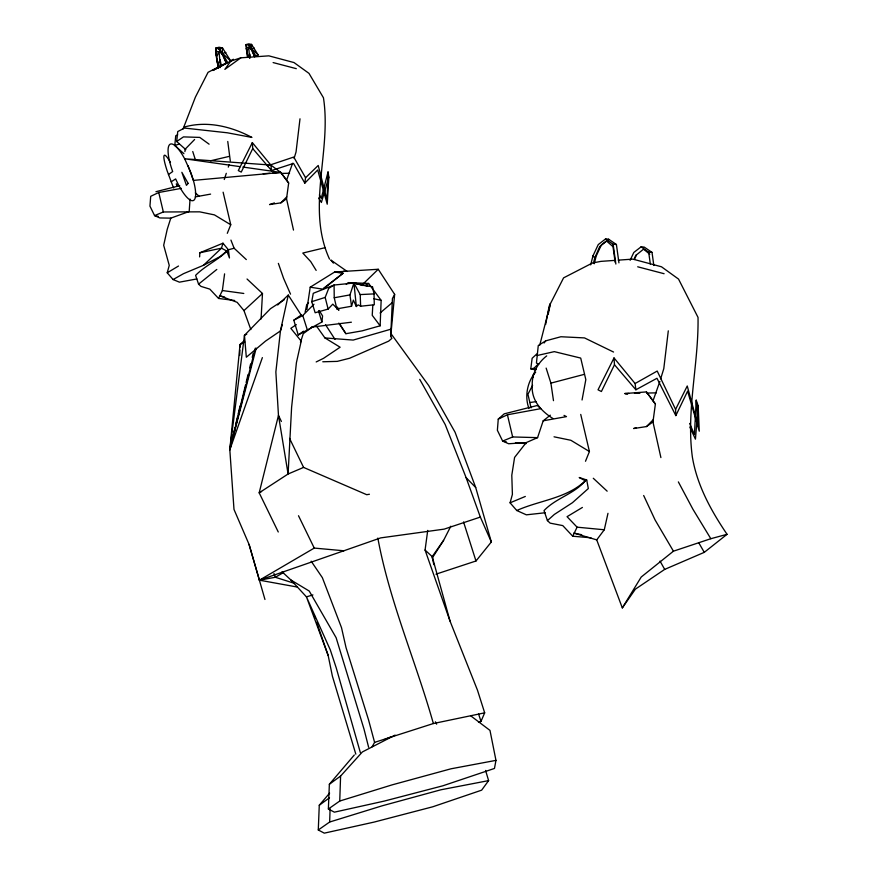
<?xml version="1.0" encoding="UTF-8"?>
<svg xmlns="http://www.w3.org/2000/svg" width="877" height="877" viewBox="0 0 877 877"><rect width="100%" height="100%" fill="white"/><g stroke="black" fill="none" stroke-linecap="round" stroke-linejoin="round"><path stroke-width="1.32" d="M239.728 355.503L239.87 350.033M239.947 347.303L240.024 344.573L243.959 340.945M220.039 62.475L219.097 52.149L216.63 56.391L218.483 67.814M249.506 58.068L248.816 47.797L246.843 51.184L247.763 57.378L249.638 54.012L250.438 57.805M319.381 194.902L321.267 198.334L328.031 171.969L327.121 200.055L318.219 165.468L305.569 177.735L304.801 183.14L293.532 163.407L271.541 170.544L252.74 148.586L252.335 142.611L270.84 165.062L280.793 172.44L288.665 183.041L286.527 198.783L293.499 230.081M485.584 770.444L488.61 780.618L481.648 790.166L432.734 806.796L374.194 822.067L324.304 833.15L318.285 829.982L329.653 822.023L330.103 808.879M470.949 716.005L489.98 730.398L495.965 760.37L494.464 768.449L442.819 785.814L384.269 801.085L334.389 812.168L328.371 809L339.739 801.041L340.594 776.068L362.387 751.94L395.121 735.101M338.829 323.109L345.9 333.698L362.201 330.848L380.136 325.805L381.144 300.373L368.603 283.446L348.246 282.613L346.272 284.301M318.285 829.982L319.272 805.25L329.599 793.148M328.371 809L329.357 784.268L354.297 755.009M322.769 361.773L337.25 361.379L349.704 358.222L388.686 341.131L391.876 338.369L390.714 336.428L392.436 298.52L394.65 294.387L378.239 269.261L334.718 271.98L310.217 287.196L306.884 309.46M199.616 256.906L199.824 252.773L222.966 243.203L228.371 249.759L229.456 257.97L226.847 251.074L221.486 248.18L199.824 252.773M635.88 389.772L635.091 383.523L614.01 357.948L614.481 364.755L635.88 389.772L656.983 378.272L675.827 415.621L687.612 391.164L699.265 431.199L698.169 405.733L696.217 400.175L694.452 434.521L689.607 423.427M261.061 318.965L262.486 293.488L247.04 279.018M372.813 305.295L372.232 315.314L380.136 325.805M328.031 171.969L328.831 177.066L327.231 204.198L317.704 169.985L304.801 183.14M190.068 199.046L189.18 211.51L170.785 218.143L159.833 217.945L154.571 215.599L149.945 206.128L150.701 196.316L158.748 192.501L181.386 188.347M390.714 336.428L394.65 294.387M498.257 419.118L507.421 414.777L540.78 408.649L537.305 405.492L504.22 413.845L498.257 419.118L497.38 430.289L502.653 441.087L508.649 443.751L526.189 442.611L537.568 437.645L543.192 420.807L550.35 415.161M698.169 405.733L695.439 439.147L689.815 427.011M372.374 288.04L372.473 286.823L353.924 283.008L334.082 285.036L313.275 293.302L311.741 301.677L315.15 312.76L328.119 309.077L332.789 304.144L338.895 310.261L338.105 308.079M184.904 151.644L185.146 149.211L194.617 139.487M183.918 153.683L174.786 145.472L175.74 135.727L177.702 134.883M613.549 352.039L584.488 337.908L560.896 336.746L545.735 340.835L538.281 345.494L536.428 363.045L538.73 364.174M660.896 457.586L652.959 421.936L655.393 404.012L646.426 391.92L624.873 393.532L627.428 394.19M185.847 149.671L176.694 141.515L177.735 131.572L184.444 128.064L227.417 132.8L251.929 137.426C231.276 126.431 207.202 120.511 184.203 127.066M301.469 314.843L293.828 320.204L298.213 334.97L321.892 322.034L322.583 315.939L319.217 310.513M300 118.812L296.042 151.995L294.124 158.255M668.296 330.837L663.79 368.647L660.666 378.831M535.781 369.973L530.771 368.822L532.142 358.276L536.779 353.99M234.707 300.504L218.57 298.454L222.374 290.528L224.589 273.854M478.48 722.363L480.991 721.409L484.674 712.837L477.483 690.188L450.033 621.102L425.071 550.065L427.724 530.41M372.473 286.823L374.04 293.894L374.282 304.768L360.633 306.226L358.145 304.878L356.347 306.533L353.365 300.12L351.534 306.248L336.845 308.857L337.152 306.884M582.054 399.989L585.825 379.631L580.717 358.079L554.319 351.633L537.163 355.514M545.637 324.501L549.177 306.106L563.582 277.866L592.435 263.001L600.953 261.368L615.555 260.337M548.235 314.032L550.416 303.53L539.717 345.297M305.13 312.19L306.72 304.626L308.54 302.773M301.129 315.018L288.281 295.078L280.443 330.914L275.86 371.958L278.469 415.402L288.094 473.997L259.186 492.819L278.261 531.988M618.208 260.151L632.81 259.121L661.477 266.783L678.535 279.083L698.026 317.397C698.772 364.098 686.022 410.502 692.37 457.07C697.083 485.398 711.126 510.82 727.055 534.312L704.275 552.346L664.689 569.392L635.386 589.158L622.319 607.904L596.722 539.881L604.286 529.774L607.98 513.319M231.057 444.442L229.818 449.758L233.995 509.427L249.079 544.453L264.953 599.473M233.238 435.145L235.102 427.165M235.716 424.512L237.59 416.542M238.204 413.878L240.068 405.908M231.09 444.475L229.818 449.758L240.024 344.573L244.749 341.975M232.372 439.202L233.655 433.918M234.291 431.276L235.255 427.318M235.891 424.676L245.505 385.069M246.141 382.427L248.059 374.501M249.66 367.901L250.625 363.944M252.225 357.334L253.179 353.376M255.317 348.136L229.818 449.758L244.464 335.332L270.467 308.704L284.192 299.802M590.67 264.876L592.984 255.799L598.267 244.573L605.558 238.939L608.66 239.235L616.41 244.497L618.943 262.848M593.433 263.133L594.781 257.838L599.693 246.645L606.61 241.043L613.001 246.667L615.183 262.398M594.233 263.769L596.196 256.04L601.425 244.847L608.66 239.235M256.194 348.246L229.818 449.758L262.366 357.619M196.876 278.941L179.423 282.164L173.098 279.555L167.222 272.791L169.25 265.391L163.681 245.286L167.222 229.346L170.785 218.143M545.165 512.749L526.364 514.832L516.772 510.513L510.085 502.817L512.398 494.376L511.795 475.235L514.591 457.41L526.189 442.611M351.534 306.248L349.934 294.913L353.924 283.008L367.715 286.33M328.831 177.066L321.388 202.466L318.68 198.027M222.966 243.203L221.486 248.18L203.42 265.325L183.501 273.679L173.098 279.555M282.339 324.567L280.443 330.914L265.512 341.109L246.327 357.235L244.464 335.332L246.766 334.148M286.593 180.224L292.6 163.254M653.025 400.789L659.888 381.385M300.46 342.458L303.256 333.666L312.936 326.54M224.271 179.511L226.288 173.317M228.294 167.112L229.094 164.635M590.955 537.787L572.736 536.22L577.088 527.176L604.286 529.774M183.074 128.93L195.418 97.095L208.068 72.309L226.156 62.98M328.119 309.077L325.17 297.413L328.711 288.358L334.082 285.036L334.236 297.763L336.845 308.857M535.672 372.166C527.209 381.594 524.402 396.81 529.017 408.627M227.296 233.315L230.75 224.764L223.12 192.195M585.496 461.269L589.421 451.523L580.738 414.426M634.411 258.32L635.978 254.966M630.114 260.326L633.808 252.466L641.098 246.832L644.266 247.117L652.017 252.379L653.825 265.479M634.378 259.482L636.636 254.758L643.554 249.156L649.78 254.22M218.241 67.376L215.676 53.069L215.665 48.136L219.086 47.226L222.517 47.994L222.133 54.199L226.354 63.232L212.815 70.5L230.794 61.083L240.868 57.816L268.844 55.843L294.003 62.563L308.989 73.372L323.449 97.775C331.813 151.282 305.941 207.816 329.511 259.099M246.086 48.531L246.843 51.184L246.075 44.584L248.882 45.187L251.556 44.464L251.239 49.441L254.626 56.654L258.178 54.944L251.556 44.464L248.805 43.85L246.075 44.584L247.544 57.246M252.74 148.586L241.252 172.078L238.303 170.576L252.335 142.611M614.481 364.755L601.392 391.515L598.026 389.805L614.01 357.948M675.827 415.621L675.575 409.406L687.25 385.979L698.278 426.573L696.217 400.175M432.218 558.09L443.576 540.407L450.822 526.211M532.591 385.354L527.943 394.244L531.045 407.893M218.669 67.836L217.781 64.131L220.127 59.921L221.464 66.246M251.556 44.464L249.638 47.84L246.843 47.237M372.111 746.776L374.6 742.38L433.37 723.536L484.674 712.837M622.319 607.904L641.219 577.022L673.437 551.184L710.819 538.708L727.055 534.312M443.576 540.407L432.208 556.621L433.808 564.656M215.676 53.069L216.63 56.391L216.619 51.458L215.665 48.136L219.173 48.893L222.517 47.994L230.794 61.083L224.863 69.371L240.868 57.816M544.091 342.995L545.735 340.835M435.957 574.172L475.981 560.995L491.328 541.975L475.696 487.48L455.075 432.24L428.71 385.562L391.602 334.51M274.413 202.927L269.568 204.582L280.87 202.85L286.724 196.876M636.22 427.658L633.643 428.546L646.513 426.562L653.179 419.754M293.828 320.204L302.762 315.523L313.977 304.209M530.771 368.822L533.896 368.34L537.787 364.481M378.239 269.261L363.045 284.005M392.216 302.653L380.081 313.001M546.711 355.887C537.645 362.826 531.802 373.854 532.218 385.354C531.21 400.153 540.988 410.973 552.784 418.428M277.68 304.988L288.281 295.078M246.316 259.581L234.126 248.246L228.371 249.759C218.702 259.877 205.382 265.402 195.593 275.367L198.564 284.159L200.986 286.395L209.811 289.125L218.57 298.454M250.844 329.566L243.97 310.601L262.486 293.488M198.564 284.159L216.794 269.458M572.736 536.22L562.771 525.597L550.175 523.152L547.423 520.62L554.374 514.415L572.407 502.729L588.324 488.555L586.713 479.993L579.204 477.505L585.31 480.793L586.713 479.993M226.847 251.074L219.93 256.698L203.42 265.325M334.718 271.98L342.962 273.361L323.043 289.18L310.217 287.196M323.635 288.259L342.962 273.361M329.357 784.268L340.594 776.068M319.272 805.25L329.489 797.796M280.87 202.85L286.527 198.783M646.513 426.562L652.959 421.936M168.45 174.545L172.681 171.552A30.465 8.299 67.9 0 1 169.535 144.694A30.465 8.299 67.9 0 1 184.663 158.781L191.043 173.076L193.389 180.399A30.465 8.299 67.9 0 1 192.151 200.712A30.465 8.299 67.9 0 1 175.652 178.93L171.179 181.813M298.213 334.97L303.541 331.221M176.694 141.515L183.457 136.889L199.759 137.404L209.099 144.179M296.316 324.633L290.835 328.338L301.206 341.142L296.415 362.683L291.613 407.235L288.094 473.997L303.585 467.419L366.739 494.705L369.425 494.244M365.38 285.474L368.603 283.446M341.679 272.484L343.927 271.114M582.405 507.443L567.057 516.674L577.088 527.176M167.222 272.791L178.502 266.027M249.079 544.453L259.417 580.179L314.251 548.081L343.85 550.778L380.695 537.886L444.19 529.127L480.344 517.079L491.328 541.975M283.578 572.473L275.334 577.274L259.417 580.179L297.139 587.02M261.532 491.482L259.186 492.819L278.469 415.402L281.385 421.453M635.091 383.523L657.213 371.048L675.575 409.406M229.774 61.116L233.392 59.252M316.18 361.949L323.503 358.353L340.112 347.215L324.939 337.941L316.487 326.091M384.301 739.662L390.309 737.129M510.085 502.817L525.323 496.448M230.75 224.764L214.437 214.887L199.671 211.839L163.341 211.971L154.571 215.599L158.397 216.411M537.568 437.645L512.65 436.954L502.653 441.087L506.292 441.855M516.772 510.513C539.41 500.328 566.728 498.476 585.31 480.793C574.117 494.08 555.832 498.081 544.025 510.6L547.423 520.62M259.417 580.179L343.85 550.778M174.786 145.472L179.237 144.047M311.741 301.677L325.17 297.413M339.739 801.041L392.063 784.882L450.997 768.8L495.965 760.37M329.653 822.023L381.977 805.864L440.912 789.782L488.61 780.618M312.925 594.913L306.435 596.853L290.901 579.993L282.065 571.771M210.568 160.787L229.281 156.369M391.285 329.083L353.179 340.068L324.939 337.941M553.486 400.668L550.909 383.128L583.918 374.457M219.173 48.893L222.133 54.199L220.127 52.214L219.173 48.893L222.528 53.365L225.871 52.467M248.882 45.187L251.239 49.441L249.638 47.84L248.882 45.187L251.567 48.761L254.242 48.049M155.942 191.69L179.708 185.683M324.961 247.709L302.795 253.058L310.732 261.609L316.158 270.401M267.529 165.863L293.74 157.06L305.569 177.735M195.264 196.886L210.601 194.113M334.236 297.763L349.934 294.913M543.192 420.807L566.476 416.619L564.032 415.391M529.916 402.532L536.362 401.589M311.532 327.132L351.392 322.21M263.221 173.745L269.984 173.24M272.681 173.043L280.793 172.44L288.665 183.041M363.144 285.529L353.924 283.008L360.217 294.584L374.04 293.894M281.627 173.416L289.531 173.251M624.873 393.532L628.984 393.444M634.466 393.324L639.936 393.203M646.788 393.06L656.38 392.852M515.391 442.929L526.321 443.543M641.098 246.832L648.684 252.181L652.017 252.379M605.558 238.939L613.133 244.288L616.41 244.497M222.374 290.528L243.795 293.466M240.177 166.663L184.663 158.781L270.84 165.062L271.541 170.544M242.885 167.047L280.793 172.44L193.389 180.399L188.062 165.698M554.034 436.812L570.85 440.276L589.421 451.523M581.703 534.729L573.832 533.084L596.722 539.881M216.619 51.458L220.127 52.214M373.712 298.695L381.144 300.373M273.12 62.574L296.305 68.658M637.689 266.794L664.097 273.712M224.665 297.073L219.524 295.702L237.163 302.335L243.97 310.601M294.387 583.326L275.334 577.274L273.986 573.525M533.896 368.34L536.275 369.305M290.901 579.993L309.23 591.054L336.121 637.7L363.999 729.105L368.625 747.281M347.237 271.486L330.793 260.03L333.435 263.111M195.286 192.896L199.211 196.251M425.071 550.065L432.208 556.621L450.033 621.102M593.28 478.272L607.158 491.175M254.516 54.199L254.626 56.654L251.567 48.761L258.178 54.944M222.528 53.365L227.625 62.519L226.354 63.232L222.528 53.365L230.794 61.083M419.743 379.379L445.198 424.545L466.125 477.68L475.696 487.48M592.984 255.799L594.781 257.838M646.426 391.92L655.393 404.012M311.171 561.192L322.363 577.669L341.504 627.647L346.053 647.686L368.548 719.896L374.6 742.38M325.564 324.786L335.014 339.366M339.432 323.635L345.9 333.698M710.819 538.708L692.907 509.219L678.359 481.901M177.68 186.253L176.299 183.896L177.417 186.395M673.437 551.184L655.086 519.962L643.674 495.516M698.892 542.995L704.275 552.346M660.03 561.094L664.689 569.392M251.567 48.761L255.645 56.084M435.409 721.793L436.647 724.172M298.498 515.731L314.251 548.081M289.563 438.379L303.585 467.419M290.528 294.146L283.6 278.404L278.371 263.385M230.936 240.09L234.126 248.246M355.821 754.165L332.383 676.123L328.151 655.437L306.435 596.853L330.278 649.846L336.22 667.825L360.348 752.598M466.125 477.68L480.344 517.079M314.043 614.689L315.369 618.504M316.685 622.33L328.151 655.437M478.612 714.031L480.991 721.409M546.141 368.099L550.909 383.128M463.549 521.958L475.981 560.995M302.762 315.523L307.246 329.62M192.754 151.524L195.418 159.921M318.494 310.94L321.892 322.034M433.37 723.536C415.873 661.466 389.552 601.677 377.834 538.083M216.827 60.809L217.781 64.131M512.65 436.954L507.421 414.777M163.341 211.971L158.748 192.501M532.942 374.896L533.413 377.263M648.684 252.181L650.317 264.043M613.133 244.288L615.862 264.054M227.757 141.471L230.3 160.908M353.924 283.008L356.347 306.533M360.217 294.584L360.633 306.226M249.638 54.012L249.649 57.816M220.127 59.921L220.138 67.606M173.701 188.029A30.991 4.001 67.5 0 1 172.648 185.551L167.2 171.015A30.991 4.001 67.5 0 1 170.478 162.486M188.138 183.392L186.45 185.343L181.857 172.309L188.138 183.392"/></g></svg>
